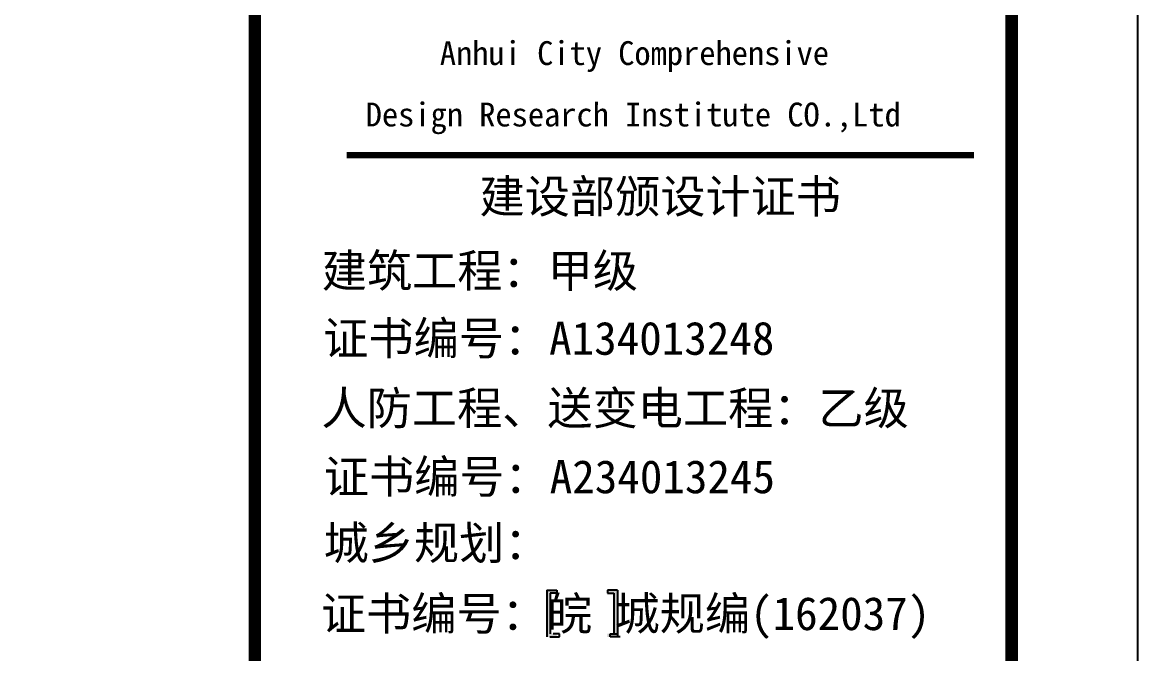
# Model space of a CAD drawing. Extents: x 69728788 to 150676229, y 15322671 to 43663798.
# Drawn here: x 75314981 to 75325164, y 19646032 to 19651790 of the extents above; entities that cross this region are included whole.
import ezdxf

# ---------------------------------------------------------------- set-up
doc = ezdxf.new("R2010")
doc.units = 0
doc.header["$LTSCALE"] = 1000
doc.header["$MEASUREMENT"] = 0
doc.layers.add('PUB_TITLE', color=4, linetype='CONTINUOUS')
doc.layers.add('图框', color=253, linetype='CONTINUOUS')
doc.styles.add('黑体', font='simhei.ttf', dxfattribs={"width": 0.6, "height": 4.3})

msp = doc.modelspace()

# ---------------------------------------------------------------- hatches: boundary and pattern name
at = {"layer": '图框'}
for points in [[(75319801.2, 19646582.5), (75319860.2, 19646582.5), (75319860.2, 19646612), (75319833, 19646612), (75319769.5, 19646612), (75319769.5, 19646183.7), (75319833, 19646183.7), (75319860.2, 19646183.7), (75319860.2, 19646213.2), (75319801.2, 19646213.2)], [(75320382, 19646213.2), (75320323, 19646213.2), (75320323, 19646183.7), (75320350.2, 19646183.7), (75320413.7, 19646183.7), (75320413.7, 19646612), (75320350.2, 19646612), (75320323, 19646612), (75320323, 19646582.5), (75320382, 19646582.5)]]:
    msp.add_hatch(color=4, dxfattribs=at).paths.add_polyline_path(points)

# ---------------------------------------------------------------- linework, layer by layer
at = {"layer": 'PUB_TITLE'}
msp.add_lwpolyline([(75107584.3, 19588772.8), (75325164.3, 19588772.8), (75325164.3, 19657082.8), (75107584.3, 19657082.8)], close=True, dxfattribs=at)
at = {"layer": 'PUB_TITLE', "const_width": 115}
msp.add_lwpolyline([(75110459.3, 19589922.8), (75324014.3, 19589922.8), (75324014.3, 19655932.8), (75110459.3, 19655932.8)], close=True, dxfattribs=at)
at = {"layer": '图框', "color": 4}
for p, q in [((75319769.5, 19646612), (75319833, 19646612)), ((75319769.5, 19646612), (75319769.5, 19646183.7)), ((75319833, 19646612), (75319860.2, 19646612)), ((75319860.2, 19646612), (75319860.2, 19646582.5)), ((75320350.2, 19646612), (75320323, 19646612)), ((75320323, 19646612), (75320323, 19646582.5)), ((75320413.7, 19646612), (75320350.2, 19646612)), ((75320413.7, 19646612), (75320413.7, 19646183.7)), ((75319860.2, 19646582.5), (75319801.2, 19646582.5)), ((75319801.2, 19646582.5), (75319801.2, 19646213.2)), ((75320323, 19646582.5), (75320382, 19646582.5)), ((75320382, 19646582.5), (75320382, 19646213.2)), ((75319886.6, 19646213.2), (75319827.6, 19646213.2)), ((75319886.6, 19646183.7), (75319886.6, 19646213.2)), ((75320349.4, 19646183.7), (75320349.4, 19646213.2)), ((75320349.4, 19646213.2), (75320408.4, 19646213.2)), ((75319795.9, 19646183.7), (75319859.4, 19646183.7)), ((75319859.4, 19646183.7), (75319886.6, 19646183.7)), ((75320376.6, 19646183.7), (75320349.4, 19646183.7)), ((75320440.2, 19646183.7), (75320376.6, 19646183.7))]:
    msp.add_line(p, q, dxfattribs=at)
for points, const_width in [([(75324014.3, 19589922.8), (75317103.6, 19589922.8), (75317103.6, 19655932.8), (75324014.3, 19655932.8)], 113.4), ([(75324014.3, 19589922.8), (75317103.6, 19589922.8), (75317103.6, 19655932.8), (75324014.3, 19655932.8)], 113.4), ([(75317941.7, 19650578.4), (75323668.7, 19650578.4)], 57.3)]:
    msp.add_lwpolyline(points, dxfattribs=dict(at, const_width=const_width))

# ---------------------------------------------------------------- texts
at = {"layer": '图框', "color": 4, "style": '黑体'}
for s, height, p in [('Anhui City Comprehensive ', 217.626, (75318793.1, 19651400.1)), (' Design Research Institute CO.,Ltd', 217.626, (75317968.1, 19650840)), ('建设部颁设计证书', 302.39, (75319155.5, 19650051)), (' 建筑工程：甲级', 302.39, (75317509.5, 19649373.4)), ('证书编号：A134013248', 302.386, (75317728.3, 19648757.2)), ('人防工程、送变电工程：乙级', 302.386, (75317712.4, 19648120.4)), ('证书编号：A234013245', 302.386, (75317733.8, 19647494.6)), ('城乡规划：', 302.39, (75317731.6, 19646890.5)), ('证书编号：皖 城规编(162037)', 302.386, (75317707.4, 19646246.4))]:
    msp.add_text(s, height=height, dxfattribs=at).set_placement(p)

doc.saveas('drawing.dxf')
